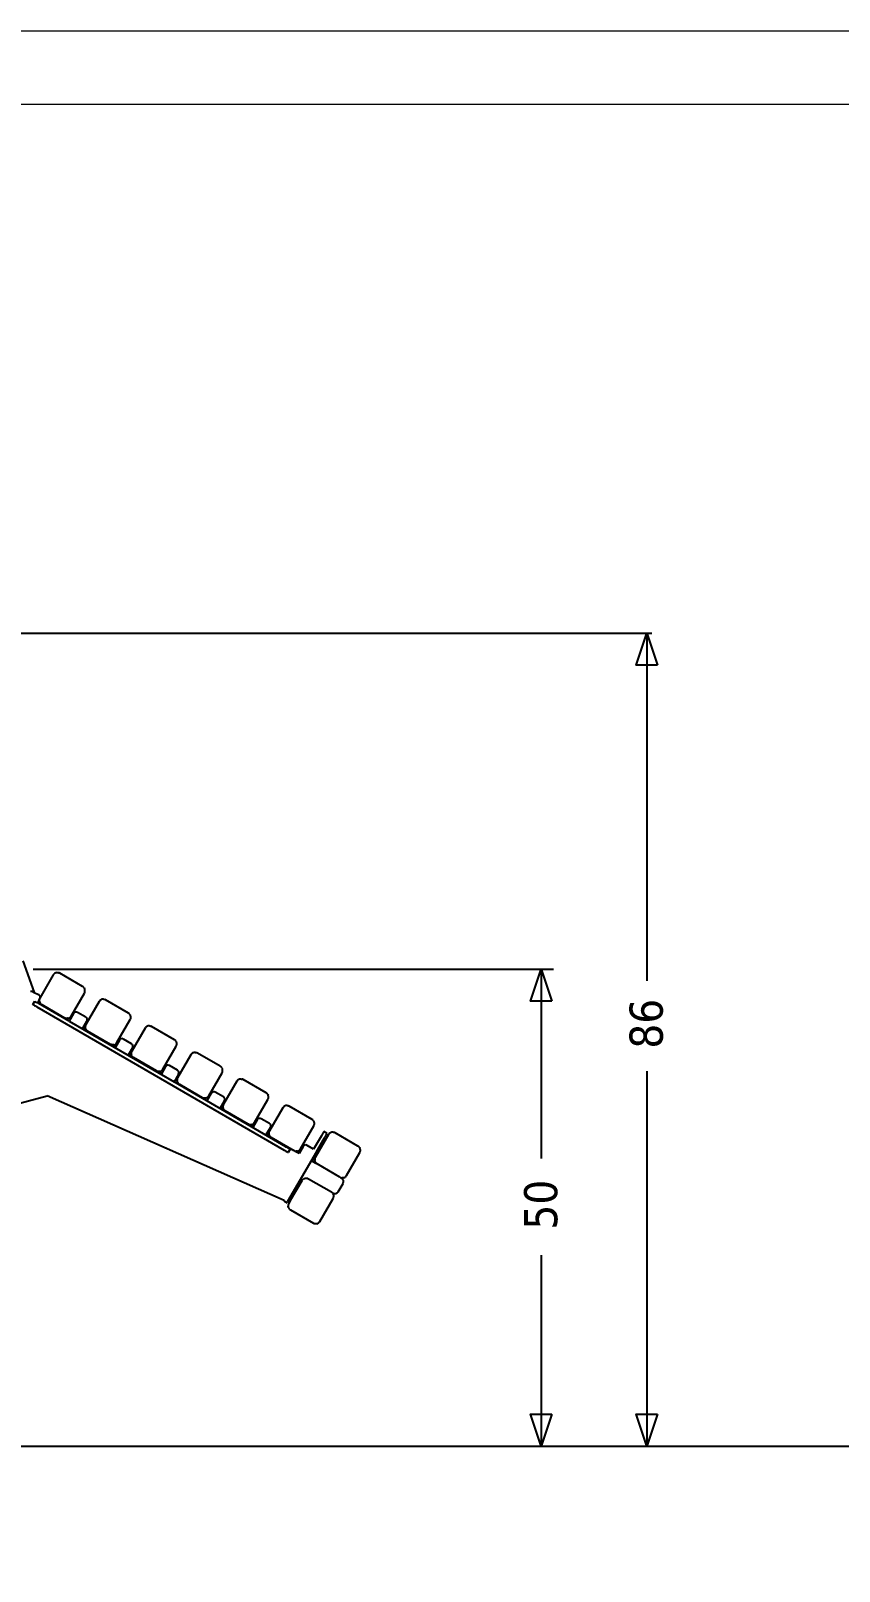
# Model space of a CAD drawing. Header units: inches. Extents: x 15 to 4613, y 7 to 3258.
# Drawn here: x 1477 to 2331, y 1633 to 3258 of the extents above; entities that cross this region are included whole.
import ezdxf

# ---------------------------------------------------------------- set-up
doc = ezdxf.new("R2010")
doc.units = ezdxf.units.IN
doc.header["$MEASUREMENT"] = 0
doc.layers.add('tabelka', color=155, linetype='Continuous')
doc.styles.add('Tahoma', font='tahoma.ttf')

msp = doc.modelspace()

# ---------------------------------------------------------------- linework, layer by layer
for p, q in [((414.4, 2622.6), (2133.1, 2622.6)), ((2127.7, 2622.6), (2127.7, 2255.7)), ((1468.6, 2276.9), (1480.9, 2243.3)), ((1479.6, 2268.1), (2029.3, 2268.1)), ((1500.9, 2261.9), (1486.8, 2237.6)), ((1501.3, 2262.5), (1500.9, 2261.9)), ((1501.8, 2263), (1501.3, 2262.5)), ((1502.3, 2263.4), (1501.8, 2263)), ((1502.9, 2263.8), (1502.3, 2263.4)), ((1503.6, 2264.1), (1502.9, 2263.8)), ((1504.3, 2264.3), (1503.6, 2264.1)), ((1505, 2264.4), (1504.3, 2264.3)), ((1505.7, 2264.3), (1505, 2264.4)), ((1505.7, 2264.3), (1505.9, 2264.3)), ((1505.9, 2264.3), (1506.4, 2264.2)), ((1506.7, 2264.1), (1506.4, 2264.2)), ((1506.8, 2264.1), (1506.7, 2264.1)), ((1506.9, 2264.1), (1506.8, 2264.1)), ((1506.9, 2264.1), (1506.9, 2264)), ((1507, 2264), (1506.9, 2264)), ((1507.1, 2264), (1507, 2264)), ((1507.7, 2263.7), (1507.1, 2264)), ((1531.9, 2249.7), (1507.7, 2263.7)), ((2016.3, 2268.1), (2016.3, 2068.3)), ((1477.5, 2244.6), (1476.7, 2244.6)), ((1478.3, 2244.4), (1477.5, 2244.6)), ((1479.3, 2244), (1478.3, 2244.4)), ((1479.3, 2244), (1480.9, 2243.3)), ((1480.9, 2243.3), (1485.2, 2241.3)), ((1532.5, 2249.3), (1531.9, 2249.7)), ((1532.6, 2249.2), (1532.5, 2249.3)), ((1532.6, 2249.2), (1532.7, 2249.1)), ((1532.6, 2249.2), (1532.6, 2249.2)), ((1532.7, 2249.1), (1532.7, 2249.1)), ((1532.8, 2249), (1532.7, 2249.1)), ((1533.1, 2248.8), (1532.8, 2249)), ((1533.4, 2248.4), (1532.8, 2249)), ((1533.4, 2248.4), (1533.1, 2248.8)), ((1533.5, 2248.3), (1533.4, 2248.4)), ((1533.5, 2248.2), (1533.5, 2248.3)), ((1533.5, 2248.2), (1533.9, 2247.6)), ((1533.8, 2242.8), (1534.1, 2243.5)), ((1534.2, 2247), (1533.9, 2247.6)), ((1534.1, 2243.5), (1534.3, 2244.2)), ((1534.3, 2246.3), (1534.2, 2247)), ((1534.4, 2245.6), (1534.3, 2246.3)), ((1534.3, 2244.2), (1534.4, 2244.9)), ((1534.4, 2244.9), (1534.4, 2245.6)), ((1479.4, 2230.7), (1481.4, 2234.2)), ((1479.5, 2230.6), (1479.4, 2230.7)), ((1479.8, 2230.5), (1479.5, 2230.6)), ((1480.3, 2230.2), (1479.8, 2230.5)), ((1481, 2229.8), (1480.3, 2230.2)), ((1481, 2229.8), (1481.8, 2229.3)), ((1481.4, 2234.2), (1481.5, 2234.1)), ((1481.5, 2234.1), (1481.8, 2233.9)), ((1481.8, 2233.9), (1482.3, 2233.6)), ((1481.8, 2229.3), (1482.7, 2228.8)), ((1482.3, 2233.6), (1483, 2233.2)), ((1483.7, 2228.2), (1482.7, 2228.8)), ((1483, 2233.2), (1483.8, 2232.7)), ((1483.7, 2228.2), (1744.6, 2077.2)), ((1484.4, 2232.4), (1483.8, 2232.7)), ((1484.4, 2232.4), (1484.6, 2232.8)), ((1484.7, 2232.2), (1484.4, 2232.4)), ((1486.5, 2236.9), (1484.6, 2232.9)), ((1484.6, 2232.8), (1484.6, 2232.9)), ((1484.6, 2232.9), (1484.9, 2232.1)), ((1484.9, 2232.1), (1484.7, 2232.2)), ((1485.7, 2231.7), (1484.9, 2232.1)), ((1485.6, 2241.1), (1485.2, 2241.3)), ((1486, 2240.8), (1485.6, 2241.1)), ((1517.7, 2213.1), (1485.7, 2231.7)), ((1486.3, 2240.4), (1486, 2240.8)), ((1486.3, 2236.3), (1486.2, 2235.6)), ((1486.2, 2235.6), (1486.2, 2234.9)), ((1486.3, 2234.2), (1486.2, 2234.9)), ((1486.6, 2240.1), (1486.3, 2240.4)), ((1486.5, 2237), (1486.3, 2236.3)), ((1486.3, 2234.2), (1486.4, 2233.5)), ((1486.6, 2233.1), (1486.4, 2233.5)), ((1486.7, 2237.3), (1486.5, 2237)), ((1486.5, 2236.9), (1486.5, 2237)), ((1486.6, 2240.1), (1486.8, 2239.6)), ((1486.6, 2233.1), (1486.7, 2232.9)), ((1486.8, 2237.8), (1486.7, 2237.3)), ((1486.8, 2237.6), (1486.7, 2237.3)), ((1486.7, 2232.9), (1486.7, 2232.8)), ((1486.7, 2232.8), (1486.9, 2232.5)), ((1486.8, 2239.6), (1486.9, 2239.2)), ((1486.9, 2238.2), (1486.8, 2237.8)), ((1486.9, 2239.2), (1486.9, 2238.7)), ((1486.9, 2238.7), (1486.9, 2238.2)), ((1486.9, 2232.5), (1487.1, 2232.2)), ((1487.1, 2232.2), (1487.2, 2232.1)), ((1487.6, 2231.7), (1487.2, 2232.1)), ((1487.8, 2231.4), (1487.6, 2231.7)), ((1487.8, 2231.4), (1487.9, 2231.4)), ((1487.9, 2231.3), (1487.9, 2231.4)), ((1488, 2231.3), (1487.9, 2231.3)), ((1488.1, 2231.2), (1488, 2231.3)), ((1488.1, 2231.2), (1488.7, 2230.8)), ((1488.7, 2230.8), (1512.9, 2216.8)), ((1519.7, 2218.6), (1533.8, 2242.8)), ((1549.3, 2233.8), (1535.3, 2209.6)), ((1549.7, 2234.4), (1549.3, 2233.8)), ((1550.2, 2234.9), (1549.7, 2234.4)), ((1550.8, 2235.4), (1550.2, 2234.9)), ((1551.4, 2235.8), (1550.8, 2235.4)), ((1552, 2236), (1551.4, 2235.8)), ((1552.7, 2236.2), (1552, 2236)), ((1553.4, 2236.3), (1552.7, 2236.2)), ((1554.1, 2236.3), (1553.4, 2236.3)), ((1554.1, 2236.3), (1554.4, 2236.2)), ((1554.4, 2236.2), (1554.9, 2236.2)), ((1554.9, 2236.2), (1555.2, 2236.1)), ((1555.3, 2236), (1555.2, 2236.1)), ((1555.3, 2236), (1555.3, 2236)), ((1555.4, 2236), (1555.3, 2236)), ((1555.5, 2235.9), (1555.4, 2236)), ((1555.4, 2236), (1555.4, 2236)), ((1556.2, 2235.6), (1555.5, 2235.9)), ((1580.4, 2221.6), (1556.2, 2235.6)), ((1512.9, 2216.8), (1513.5, 2216.5)), ((1513.5, 2216.5), (1513.7, 2216.5)), ((1513.7, 2216.5), (1513.8, 2216.4)), ((1513.8, 2216.4), (1513.9, 2216.4)), ((1513.9, 2216.4), (1514.2, 2216.2)), ((1514.2, 2216.2), (1514.7, 2216.2)), ((1514.9, 2216.1), (1514.7, 2216.2)), ((1515.3, 2216.1), (1514.9, 2216.1)), ((1515.6, 2216.1), (1515.3, 2216.1)), ((1515.6, 2216.1), (1515.7, 2216.1)), ((1515.7, 2216.1), (1515.9, 2216.2)), ((1516.3, 2216.2), (1515.9, 2216.2)), ((1516.3, 2216.2), (1517, 2216.4)), ((1517, 2216.4), (1517.7, 2216.7)), ((1522.4, 2221.3), (1517.7, 2213.1)), ((1517.7, 2216.7), (1518.3, 2217)), ((1517.7, 2213.1), (1628.5, 2149)), ((1518.9, 2217.5), (1518.3, 2217)), ((1518.9, 2217.5), (1519.3, 2218)), ((1519.3, 2218), (1519.7, 2218.6)), ((1523.2, 2222.2), (1522.4, 2221.3)), ((1524.3, 2222.7), (1523.2, 2222.2)), ((1525.4, 2222.8), (1524.3, 2222.7)), ((1526.5, 2222.4), (1525.4, 2222.8)), ((1535.2, 2217.4), (1526.5, 2222.4)), ((1532, 2205.8), (1536.3, 2213.3)), ((1536.1, 2216.6), (1535.2, 2217.4)), ((1536.6, 2215.6), (1536.1, 2216.6)), ((1536.3, 2213.3), (1536.7, 2214.4)), ((1536.7, 2214.4), (1536.6, 2215.6)), ((1568.2, 2190.5), (1582.2, 2214.8)), ((1581, 2221.2), (1580.4, 2221.6)), ((1581.1, 2221.1), (1581, 2221.2)), ((1581.1, 2221.1), (1581.2, 2221.1)), ((1581.1, 2221.1), (1581.1, 2221.1)), ((1581.2, 2221), (1581.2, 2221.1)), ((1581.5, 2220.7), (1581.2, 2221)), ((1581.8, 2220.3), (1581.2, 2221)), ((1581.2, 2221), (1581.2, 2221)), ((1581.8, 2220.3), (1581.5, 2220.7)), ((1581.9, 2220.3), (1581.8, 2220.3)), ((1581.9, 2220.3), (1582, 2220.2)), ((1582.1, 2219.9), (1582, 2220.2)), ((1582.1, 2219.9), (1582.3, 2219.6)), ((1582.2, 2214.8), (1582.5, 2215.4)), ((1582.6, 2218.9), (1582.3, 2219.6)), ((1582.5, 2215.4), (1582.8, 2216.1)), ((1582.8, 2218.2), (1582.6, 2218.9)), ((1582.9, 2217.5), (1582.8, 2218.2)), ((1582.8, 2216.1), (1582.9, 2216.8)), ((1582.9, 2216.8), (1582.9, 2217.5)), ((1535.9, 2203.5), (1532, 2205.8)), ((1534.7, 2207.6), (1534.6, 2206.8)), ((1534.7, 2206.1), (1534.6, 2206.8)), ((1534.8, 2208.3), (1534.7, 2207.6)), ((1534.7, 2206.1), (1534.9, 2205.4)), ((1535, 2208.9), (1534.8, 2208.3)), ((1535.1, 2205), (1534.9, 2205.4)), ((1535.3, 2209.6), (1535, 2208.9)), ((1535.1, 2205), (1535.2, 2204.8)), ((1535.2, 2204.8), (1535.2, 2204.8)), ((1535.2, 2204.8), (1535.4, 2204.5)), ((1535.4, 2204.5), (1535.6, 2204.2)), ((1535.6, 2204.2), (1535.7, 2204)), ((1536, 2203.6), (1535.7, 2204)), ((1536.5, 2203.1), (1535.9, 2203.5)), ((1536.3, 2203.4), (1536, 2203.6)), ((1536.3, 2203.4), (1536.4, 2203.3)), ((1536.4, 2203.3), (1536.5, 2203.2)), ((1536.5, 2203.2), (1536.5, 2203.1)), ((1536.7, 2203), (1536.5, 2203.1)), ((1536.7, 2203), (1536.9, 2202.9)), ((1536.9, 2202.9), (1537.1, 2202.8)), ((1537.1, 2202.7), (1537.1, 2202.8)), ((1537.2, 2202.8), (1537.1, 2202.8)), ((1561.4, 2188.7), (1537.1, 2202.7)), ((1572.7, 2194.6), (1571.7, 2194.1)), ((1573.9, 2194.7), (1572.7, 2194.6)), ((1575, 2194.3), (1573.9, 2194.7)), ((1583.7, 2189.3), (1575, 2194.3)), ((1597.8, 2205.8), (1583.8, 2181.5)), ((1598.2, 2206.4), (1597.8, 2205.8)), ((1598.7, 2206.9), (1598.2, 2206.4)), ((1599.2, 2207.3), (1598.7, 2206.9)), ((1599.8, 2207.7), (1599.2, 2207.3)), ((1600.5, 2208), (1599.8, 2207.7)), ((1601.2, 2208.2), (1600.5, 2208)), ((1601.9, 2208.3), (1601.2, 2208.2)), ((1602.6, 2208.2), (1601.9, 2208.3)), ((1602.6, 2208.2), (1602.8, 2208.2)), ((1602.8, 2208.2), (1603.3, 2208.1)), ((1603.3, 2208.1), (1603.8, 2208)), ((1603.8, 2208), (1603.8, 2208)), ((1603.9, 2207.9), (1603.8, 2208)), ((1604, 2207.9), (1603.9, 2207.9)), ((1604.6, 2207.6), (1604, 2207.9)), ((1628.9, 2193.6), (1604.6, 2207.6)), ((1561.5, 2188.7), (1561.4, 2188.8)), ((1561.5, 2188.7), (1561.4, 2188.7)), ((1561.6, 2188.6), (1561.5, 2188.7)), ((1561.6, 2188.6), (1561.8, 2188.5)), ((1562, 2188.4), (1561.8, 2188.5)), ((1562, 2188.4), (1562.1, 2188.4)), ((1562.6, 2188.1), (1562, 2188.4)), ((1562.1, 2188.4), (1562.2, 2188.3)), ((1562.2, 2188.3), (1562.3, 2188.3)), ((1562.3, 2188.3), (1562.7, 2188.2)), ((1566.6, 2185.8), (1562.6, 2188.1)), ((1562.7, 2188.2), (1563.2, 2188.1)), ((1563.4, 2188.1), (1563.2, 2188.1)), ((1563.7, 2188.1), (1563.4, 2188.1)), ((1564.1, 2188.1), (1563.7, 2188.1)), ((1564.1, 2188.1), (1564.1, 2188.1)), ((1564.1, 2188.1), (1564.3, 2188.1)), ((1564.8, 2188.1), (1564.3, 2188.1)), ((1564.8, 2188.1), (1565.5, 2188.3)), ((1565.5, 2188.3), (1566.2, 2188.6)), ((1566.2, 2188.6), (1566.8, 2189)), ((1570.9, 2193.2), (1566.6, 2185.8)), ((1567.3, 2189.4), (1566.8, 2189)), ((1567.3, 2189.4), (1567.8, 2190)), ((1567.8, 2190), (1568.2, 2190.5)), ((1571.7, 2194.1), (1570.9, 2193.2)), ((1580.4, 2177.7), (1584.8, 2185.2)), ((1583.2, 2180.2), (1583.1, 2179.5)), ((1583.1, 2179.5), (1583.1, 2178.8)), ((1583.2, 2178.1), (1583.1, 2178.8)), ((1583.5, 2180.9), (1583.2, 2180.2)), ((1583.2, 2178.1), (1583.4, 2177.4)), ((1583.8, 2181.5), (1583.5, 2180.9)), ((1584.5, 2188.5), (1583.7, 2189.3)), ((1585.1, 2187.5), (1584.5, 2188.5)), ((1584.8, 2185.2), (1585.1, 2186.3)), ((1585.1, 2186.3), (1585.1, 2187.5)), ((1616.7, 2162.5), (1630.7, 2186.7)), ((1629.5, 2193.2), (1628.9, 2193.6)), ((1629.6, 2193), (1629.5, 2193.2)), ((1629.7, 2193), (1629.6, 2193)), ((1629.7, 2192.9), (1629.7, 2193)), ((1630, 2192.7), (1629.7, 2192.9)), ((1630.3, 2192.3), (1629.7, 2192.9)), ((1630.3, 2192.3), (1630, 2192.7)), ((1630.3, 2192.2), (1630.3, 2192.3)), ((1630.3, 2192.2), (1630.4, 2192.1)), ((1630.6, 2191.8), (1630.4, 2192.1)), ((1630.6, 2191.8), (1630.8, 2191.5)), ((1630.7, 2186.7), (1631, 2187.4)), ((1631.1, 2190.9), (1630.8, 2191.5)), ((1631, 2187.4), (1631.2, 2188)), ((1631.3, 2190.2), (1631.1, 2190.9)), ((1631.2, 2188), (1631.3, 2188.7)), ((1631.4, 2189.5), (1631.3, 2190.2)), ((1631.3, 2188.7), (1631.4, 2189.5)), ((1646.7, 2178.3), (1646.3, 2177.7)), ((1647.2, 2178.8), (1646.7, 2178.3)), ((1647.7, 2179.3), (1647.2, 2178.8)), ((1648.3, 2179.7), (1647.7, 2179.3)), ((1649, 2179.9), (1648.3, 2179.7)), ((1649.7, 2180.1), (1649, 2179.9)), ((1650.4, 2180.2), (1649.7, 2180.1)), ((1650.4, 2180.2), (1650.8, 2180.2)), ((1651.1, 2180.2), (1650.8, 2180.2)), ((1651.1, 2180.2), (1651.3, 2180.1)), ((1651.3, 2180.1), (1651.8, 2180.1)), ((1651.8, 2180.1), (1652.1, 2179.9)), ((1652.2, 2179.9), (1652.1, 2179.9)), ((1652.3, 2179.9), (1652.2, 2179.9)), ((1652.3, 2179.9), (1652.3, 2179.9)), ((1652.4, 2179.9), (1652.3, 2179.9)), ((1652.5, 2179.8), (1652.4, 2179.9)), ((1653.1, 2179.5), (1652.5, 2179.8)), ((1677.3, 2165.5), (1653.1, 2179.5)), ((1584.4, 2175.4), (1580.4, 2177.7)), ((1583.6, 2177), (1583.4, 2177.4)), ((1583.6, 2177), (1583.7, 2176.8)), ((1583.7, 2176.8), (1583.7, 2176.7)), ((1583.7, 2176.7), (1583.9, 2176.4)), ((1583.9, 2176.4), (1584, 2176.1)), ((1584, 2176.1), (1584.2, 2176)), ((1584.5, 2175.6), (1584.2, 2176)), ((1585, 2175.1), (1584.4, 2175.4)), ((1584.8, 2175.3), (1584.5, 2175.6)), ((1584.8, 2175.3), (1584.8, 2175.3)), ((1584.8, 2175.3), (1584.9, 2175.2)), ((1584.9, 2175.2), (1585, 2175.1)), ((1585.2, 2175), (1585, 2175.1)), ((1585.4, 2174.9), (1585.2, 2175)), ((1585.4, 2174.9), (1585.5, 2174.8)), ((1585.6, 2174.7), (1585.5, 2174.8)), ((1585.6, 2174.7), (1585.5, 2174.8)), ((1609.8, 2160.7), (1585.6, 2174.7)), ((1619.4, 2165.2), (1615.1, 2157.7)), ((1615.8, 2161.4), (1616.3, 2161.9)), ((1616.3, 2161.9), (1616.7, 2162.5)), ((1620.2, 2166.1), (1619.4, 2165.2)), ((1621.2, 2166.6), (1620.2, 2166.1)), ((1622.4, 2166.7), (1621.2, 2166.6)), ((1623.5, 2166.3), (1622.4, 2166.7)), ((1632.1, 2161.3), (1623.5, 2166.3)), ((1646.3, 2177.7), (1632.2, 2153.5)), ((1677.9, 2165.1), (1677.3, 2165.5)), ((1678.1, 2165), (1677.9, 2165.1)), ((1678.1, 2164.9), (1678.1, 2165)), ((1678.8, 2164.2), (1678.1, 2164.9)), ((1678.5, 2164.6), (1678.1, 2164.9)), ((1678.8, 2164.2), (1678.5, 2164.6)), ((1678.8, 2164.2), (1678.8, 2164.2)), ((1678.8, 2164.2), (1678.9, 2164.1)), ((1679.1, 2163.8), (1678.9, 2164.1)), ((1679.1, 2163.8), (1679.3, 2163.5)), ((1679.6, 2162.8), (1679.3, 2163.5)), ((1679.7, 2162.1), (1679.6, 2162.8)), ((1679.8, 2161.4), (1679.7, 2162.1)), ((1609.9, 2160.7), (1609.8, 2160.7)), ((1609.9, 2160.7), (1609.9, 2160.7)), ((1610.1, 2160.6), (1609.9, 2160.7)), ((1610.1, 2160.6), (1610.3, 2160.5)), ((1610.5, 2160.4), (1610.3, 2160.5)), ((1610.5, 2160.4), (1610.6, 2160.3)), ((1611.1, 2160), (1610.5, 2160.4)), ((1610.7, 2160.3), (1610.6, 2160.3)), ((1610.6, 2160.3), (1610.6, 2160.3)), ((1610.7, 2160.3), (1610.7, 2160.3)), ((1610.7, 2160.3), (1610.8, 2160.3)), ((1610.8, 2160.3), (1611.2, 2160.1)), ((1615.1, 2157.7), (1611.1, 2160)), ((1611.2, 2160.1), (1611.7, 2160.1)), ((1611.9, 2160), (1611.7, 2160.1)), ((1612.2, 2160), (1611.9, 2160)), ((1612.6, 2160), (1612.2, 2160)), ((1612.6, 2160), (1612.6, 2160)), ((1612.6, 2160), (1612.8, 2160)), ((1613.3, 2160.1), (1612.8, 2160)), ((1613.3, 2160.1), (1614, 2160.3)), ((1614, 2160.3), (1614.6, 2160.5)), ((1614.6, 2160.5), (1615.2, 2160.9)), ((1615.8, 2161.4), (1615.2, 2160.9)), ((1628.1, 2150.1), (1627.7, 2149.4)), ((1633.2, 2157.2), (1628.5, 2149)), ((1663.1, 2129), (1628.5, 2149)), ((1631.7, 2152.2), (1631.6, 2151.5)), ((1631.6, 2151.5), (1631.6, 2150.7)), ((1631.7, 2150), (1631.6, 2150.7)), ((1631.9, 2152.8), (1631.7, 2152.2)), ((1631.7, 2150), (1631.8, 2149.3)), ((1632.1, 2148.9), (1631.8, 2149.3)), ((1632.2, 2153.5), (1631.9, 2152.8)), ((1633, 2160.5), (1632.1, 2161.3)), ((1632.1, 2148.9), (1632.1, 2148.7)), ((1632.1, 2148.7), (1632.1, 2148.7)), ((1632.1, 2148.7), (1632.3, 2148.4)), ((1632.3, 2148.4), (1632.5, 2148.1)), ((1632.5, 2148.1), (1632.6, 2147.9)), ((1633, 2147.5), (1632.6, 2147.9)), ((1633.5, 2159.4), (1633, 2160.5)), ((1633.2, 2147.3), (1633, 2147.5)), ((1633.2, 2157.2), (1633.6, 2158.3)), ((1633.2, 2147.3), (1633.3, 2147.2)), ((1633.3, 2147.2), (1633.4, 2147.1)), ((1633.4, 2147.1), (1633.5, 2147)), ((1633.6, 2158.3), (1633.5, 2159.4)), ((1633.5, 2147), (1634.1, 2146.6)), ((1634.1, 2146.6), (1658.3, 2132.6)), ((1665.1, 2134.4), (1679.2, 2158.7)), ((1679.2, 2158.7), (1679.5, 2159.3)), ((1679.5, 2159.3), (1679.7, 2160)), ((1679.7, 2160), (1679.8, 2160.7)), ((1679.8, 2160.7), (1679.8, 2161.4)), ((1694.7, 2149.7), (1680.7, 2125.4)), ((1695.1, 2150.2), (1694.7, 2149.7)), ((1695.6, 2150.8), (1695.1, 2150.2)), ((1696.2, 2151.2), (1695.6, 2150.8)), ((1696.8, 2151.6), (1696.2, 2151.2)), ((1697.4, 2151.9), (1696.8, 2151.6)), ((1698.1, 2152.1), (1697.4, 2151.9)), ((1698.8, 2152.1), (1698.1, 2152.1)), ((1699.5, 2152.1), (1698.8, 2152.1)), ((1699.5, 2152.1), (1699.8, 2152.1)), ((1699.8, 2152.1), (1700.3, 2152)), ((1700.6, 2151.9), (1700.3, 2152)), ((1700.7, 2151.9), (1700.6, 2151.9)), ((1700.7, 2151.9), (1700.7, 2151.9)), ((1700.7, 2151.9), (1700.8, 2151.8)), ((1700.8, 2151.8), (1700.8, 2151.8)), ((1700.9, 2151.8), (1700.8, 2151.8)), ((1701.6, 2151.5), (1700.9, 2151.8)), ((1725.8, 2137.5), (1701.6, 2151.5)), ((2127.7, 2160.5), (2127.7, 1764.7)), ((1101.4, 2029.1), (1494.5, 2134.5)), ((1744.7, 2024.1), (1494.5, 2134.5)), ((1658.3, 2132.6), (1658.9, 2132.3)), ((1658.9, 2132.3), (1659.1, 2132.3)), ((1659.1, 2132.3), (1659.2, 2132.2)), ((1659.2, 2132.2), (1659.3, 2132.2)), ((1659.3, 2132.2), (1659.6, 2132.1)), ((1659.6, 2132.1), (1660.1, 2132)), ((1660.3, 2132), (1660.1, 2132)), ((1660.7, 2132), (1660.3, 2132)), ((1661, 2131.9), (1660.7, 2132)), ((1661, 2131.9), (1661.1, 2132)), ((1661.1, 2132), (1661.3, 2132)), ((1661.7, 2132), (1661.3, 2132)), ((1661.7, 2132), (1662.4, 2132.2)), ((1662.4, 2132.2), (1663.1, 2132.5)), ((1667.8, 2137.1), (1663.1, 2129)), ((1663.1, 2132.5), (1663.7, 2132.9)), ((1664.3, 2133.3), (1663.7, 2132.9)), ((1664.3, 2133.3), (1664.7, 2133.8)), ((1664.7, 2133.8), (1665.1, 2134.4)), ((1668.6, 2138), (1667.8, 2137.1)), ((1669.7, 2138.5), (1668.6, 2138)), ((1670.8, 2138.6), (1669.7, 2138.5)), ((1671.9, 2138.2), (1670.8, 2138.6)), ((1680.6, 2133.2), (1671.9, 2138.2)), ((1681.5, 2132.4), (1680.6, 2133.2)), ((1682, 2131.4), (1681.5, 2132.4)), ((1681.7, 2129.1), (1682.1, 2130.2)), ((1682.1, 2130.2), (1682, 2131.4)), ((1713.6, 2106.4), (1727.6, 2130.6)), ((1726.4, 2137.1), (1725.8, 2137.5)), ((1726.5, 2137), (1726.4, 2137.1)), ((1726.5, 2137), (1726.5, 2136.9)), ((1726.5, 2137), (1726.5, 2137)), ((1726.6, 2136.9), (1726.5, 2136.9)), ((1726.6, 2136.8), (1726.6, 2136.9)), ((1726.9, 2136.6), (1726.6, 2136.8)), ((1727.2, 2136.2), (1726.6, 2136.8)), ((1727.2, 2136.2), (1726.9, 2136.6)), ((1727.3, 2136.1), (1727.2, 2136.2)), ((1727.4, 2136), (1727.3, 2136.1)), ((1727.4, 2136), (1727.7, 2135.4)), ((1727.6, 2130.6), (1727.9, 2131.3)), ((1727.7, 2135.4), (1727.7, 2135.4)), ((1727.8, 2135.2), (1727.7, 2135.4)), ((1728, 2134.8), (1727.8, 2135.2)), ((1727.9, 2131.3), (1728.2, 2131.9)), ((1728.2, 2134.1), (1728, 2134.8)), ((1728.3, 2133.4), (1728.2, 2134.1)), ((1728.2, 2131.9), (1728.3, 2132.6)), ((1728.3, 2132.6), (1728.3, 2133.4)), ((1746.6, 2080.6), (1663.1, 2129)), ((1677.4, 2121.6), (1681.7, 2129.1)), ((1681.3, 2119.3), (1677.4, 2121.6)), ((1680.1, 2123.4), (1680, 2122.7)), ((1680.1, 2122), (1680, 2122.7)), ((1680.2, 2124.1), (1680.1, 2123.4)), ((1680.1, 2122), (1680.3, 2121.3)), ((1680.4, 2124.8), (1680.2, 2124.1)), ((1680.5, 2120.9), (1680.3, 2121.3)), ((1680.7, 2125.4), (1680.4, 2124.8)), ((1680.5, 2120.9), (1680.6, 2120.7)), ((1680.6, 2120.7), (1680.6, 2120.6)), ((1680.6, 2120.6), (1680.8, 2120.3)), ((1681, 2120), (1680.8, 2120.3)), ((1681, 2120), (1681.1, 2119.9)), ((1681.4, 2119.5), (1681.1, 2119.9)), ((1681.9, 2119), (1681.3, 2119.3)), ((1681.7, 2119.2), (1681.4, 2119.5)), ((1681.7, 2119.2), (1681.8, 2119.2)), ((1681.8, 2119.2), (1681.9, 2119.1)), ((1681.9, 2119.1), (1681.9, 2119)), ((1682.1, 2118.9), (1681.9, 2119)), ((1682.1, 2118.9), (1682.3, 2118.8)), ((1682.3, 2118.8), (1682.5, 2118.7)), ((1682.5, 2118.6), (1682.5, 2118.7)), ((1682.6, 2118.6), (1682.5, 2118.7)), ((1706.8, 2104.6), (1682.5, 2118.6)), ((1743.2, 2121.6), (1729.2, 2097.4)), ((1743.6, 2122.2), (1743.2, 2121.6)), ((1744.1, 2122.7), (1743.6, 2122.2)), ((1744.6, 2123.2), (1744.1, 2122.7)), ((1745.2, 2123.5), (1744.6, 2123.2)), ((1745.9, 2123.8), (1745.2, 2123.5)), ((1746.6, 2124), (1745.9, 2123.8)), ((1747.3, 2124.1), (1746.6, 2124)), ((1748, 2124.1), (1747.3, 2124.1)), ((1748, 2124.1), (1748.2, 2124)), ((1748.2, 2124), (1748.7, 2124)), ((1748.7, 2124), (1749.2, 2123.8)), ((1749.2, 2123.8), (1749.2, 2123.8)), ((1749.3, 2123.7), (1749.2, 2123.8)), ((1749.4, 2123.7), (1749.3, 2123.7)), ((1750, 2123.4), (1749.4, 2123.7)), ((1774.3, 2109.4), (1750, 2123.4)), ((1706.9, 2104.6), (1706.8, 2104.6)), ((1706.9, 2104.6), (1706.8, 2104.6)), ((1707, 2104.5), (1706.9, 2104.6)), ((1707, 2104.5), (1707.2, 2104.4)), ((1707.4, 2104.3), (1707.2, 2104.4)), ((1707.4, 2104.3), (1707.5, 2104.2)), ((1708, 2103.9), (1707.4, 2104.3)), ((1707.5, 2104.2), (1707.6, 2104.2)), ((1707.6, 2104.2), (1707.7, 2104.1)), ((1707.7, 2104.1), (1708.1, 2104)), ((1712, 2101.6), (1708, 2103.9)), ((1708.1, 2104), (1708.6, 2104)), ((1708.8, 2103.9), (1708.6, 2104)), ((1709.1, 2103.9), (1708.8, 2103.9)), ((1709.5, 2103.9), (1709.1, 2103.9)), ((1709.5, 2103.9), (1709.6, 2103.9)), ((1709.6, 2103.9), (1709.7, 2103.9)), ((1710.2, 2104), (1709.7, 2103.9)), ((1710.2, 2104), (1710.9, 2104.2)), ((1710.9, 2104.2), (1711.6, 2104.4)), ((1711.6, 2104.4), (1712.2, 2104.8)), ((1716.3, 2109.1), (1712, 2101.6)), ((1712.7, 2105.3), (1712.2, 2104.8)), ((1712.7, 2105.3), (1713.2, 2105.8)), ((1713.2, 2105.8), (1713.6, 2106.4)), ((1717.1, 2110), (1716.3, 2109.1)), ((1718.1, 2110.5), (1717.1, 2110)), ((1719.3, 2110.5), (1718.1, 2110.5)), ((1720.4, 2110.2), (1719.3, 2110.5)), ((1729.1, 2105.2), (1720.4, 2110.2)), ((1725.8, 2093.6), (1730.2, 2101.1)), ((1729.2, 2097.4), (1728.9, 2096.7)), ((1729.9, 2104.4), (1729.1, 2105.2)), ((1730.5, 2103.3), (1729.9, 2104.4)), ((1730.2, 2101.1), (1730.5, 2102.2)), ((1730.5, 2102.2), (1730.5, 2103.3)), ((1762.1, 2078.3), (1776.1, 2102.6)), ((1774.9, 2109), (1774.3, 2109.4)), ((1774.9, 2108.9), (1774.9, 2109)), ((1775, 2108.9), (1774.9, 2108.9)), ((1775.1, 2108.8), (1775, 2108.9)), ((1775, 2108.9), (1775, 2108.9)), ((1775.4, 2108.5), (1775.1, 2108.8)), ((1775.7, 2108.1), (1775.1, 2108.8)), ((1775.1, 2108.8), (1775.1, 2108.8)), ((1775.7, 2108.1), (1775.4, 2108.5)), ((1775.8, 2108), (1775.7, 2108.1)), ((1775.8, 2108), (1776.2, 2107.4)), ((1775.8, 2108), (1775.8, 2108)), ((1776.1, 2102.6), (1776.4, 2103.2)), ((1776.5, 2106.7), (1776.2, 2107.4)), ((1776.4, 2103.2), (1776.6, 2103.9)), ((1776.7, 2106), (1776.5, 2106.7)), ((1776.6, 2103.9), (1776.7, 2104.6)), ((1776.8, 2105.3), (1776.7, 2106)), ((1776.7, 2104.6), (1776.8, 2105.3)), ((1729.8, 2091.3), (1725.8, 2093.6)), ((1728.7, 2096), (1728.5, 2095.3)), ((1728.5, 2095.3), (1728.5, 2094.6)), ((1728.6, 2093.9), (1728.5, 2094.6)), ((1728.6, 2093.9), (1728.8, 2093.2)), ((1728.9, 2096.7), (1728.7, 2096)), ((1729, 2092.8), (1728.8, 2093.2)), ((1729, 2092.8), (1729.1, 2092.6)), ((1729.1, 2092.6), (1729.1, 2092.6)), ((1729.1, 2092.6), (1729.3, 2092.3)), ((1729.3, 2092.3), (1729.4, 2092)), ((1729.4, 2092), (1729.6, 2091.8)), ((1729.9, 2091.4), (1729.6, 2091.8)), ((1730.4, 2090.9), (1729.8, 2091.3)), ((1730.2, 2091.2), (1729.9, 2091.4)), ((1730.2, 2091.2), (1730.2, 2091.1)), ((1730.2, 2091.1), (1730.3, 2091)), ((1730.3, 2091), (1730.4, 2090.9)), ((1730.6, 2090.8), (1730.4, 2090.9)), ((1730.6, 2090.8), (1730.8, 2090.7)), ((1730.8, 2090.7), (1730.9, 2090.6)), ((1731, 2090.5), (1730.9, 2090.6)), ((1731, 2090.6), (1730.9, 2090.6)), ((1755.2, 2076.5), (1731, 2090.5)), ((1746.6, 2080.6), (1747.6, 2080.1)), ((1764.8, 2081), (1760.5, 2073.5)), ((1765.6, 2081.9), (1764.8, 2081)), ((1766.6, 2082.4), (1765.6, 2081.9)), ((1767.8, 2082.5), (1766.6, 2082.4)), ((1768.9, 2082.1), (1767.8, 2082.5)), ((1775.9, 2078.1), (1768.9, 2082.1)), ((1784.1, 2092.2), (1775.9, 2078.1)), ((1791.7, 2093.6), (1777.6, 2069.3)), ((1778.9, 2075.3), (1787.5, 2090.2)), ((1784.5, 2092.9), (1784.1, 2092.2)), ((1784.9, 2093.6), (1784.5, 2092.9)), ((1785.2, 2094.2), (1784.9, 2093.6)), ((1785.6, 2094.8), (1785.2, 2094.2)), ((1785.9, 2095.3), (1785.6, 2094.8)), ((1786.1, 2095.7), (1785.9, 2095.3)), ((1786.3, 2096.1), (1786.1, 2095.7)), ((1786.5, 2096.3), (1786.3, 2096.1)), ((1786.6, 2096.5), (1786.5, 2096.3)), ((1786.6, 2096.6), (1786.6, 2096.5)), ((1790.1, 2094.6), (1786.6, 2096.6)), ((1787.5, 2090.2), (1787.9, 2090.9)), ((1787.9, 2090.9), (1788.3, 2091.6)), ((1788.3, 2091.6), (1788.7, 2092.2)), ((1788.7, 2092.2), (1789, 2092.8)), ((1789, 2092.8), (1789.3, 2093.3)), ((1789.3, 2093.3), (1789.6, 2093.7)), ((1789.6, 2093.7), (1789.8, 2094.1)), ((1789.8, 2094.1), (1789.9, 2094.4)), ((1789.9, 2094.4), (1790, 2094.5)), ((1790, 2094.5), (1790.1, 2094.6)), ((1792.1, 2094.1), (1791.7, 2093.6)), ((1792.6, 2094.7), (1792.1, 2094.1)), ((1793.1, 2095.1), (1792.6, 2094.7)), ((1793.7, 2095.5), (1793.1, 2095.1)), ((1794.4, 2095.8), (1793.7, 2095.5)), ((1795.1, 2096), (1794.4, 2095.8)), ((1795.8, 2096), (1795.1, 2096)), ((1796.5, 2096), (1795.8, 2096)), ((1796.5, 2096), (1796.7, 2096)), ((1796.7, 2096), (1797.2, 2095.9)), ((1797.5, 2095.8), (1797.2, 2095.9)), ((1797.6, 2095.8), (1797.5, 2095.8)), ((1797.7, 2095.7), (1797.6, 2095.8)), ((1797.7, 2095.7), (1797.7, 2095.7)), ((1797.8, 2095.7), (1797.7, 2095.7)), ((1797.9, 2095.7), (1797.8, 2095.7)), ((1798.5, 2095.4), (1797.9, 2095.7)), ((1822.7, 2081.3), (1798.5, 2095.4)), ((1823.3, 2080.9), (1822.7, 2081.3)), ((1823.4, 2080.9), (1823.3, 2080.9)), ((1823.5, 2080.8), (1823.4, 2080.9)), ((1823.5, 2080.8), (1823.5, 2080.8)), ((1824.2, 2080.1), (1823.5, 2080.8)), ((1823.9, 2080.5), (1823.5, 2080.8)), ((1744.6, 2077.2), (1745.6, 2076.6)), ((1745.6, 2076.6), (1746.5, 2076.1)), ((1746.5, 2076.1), (1747.3, 2075.6)), ((1747.3, 2075.6), (1748, 2075.2)), ((1747.6, 2080.1), (1748.5, 2079.5)), ((1748.5, 2074.9), (1748, 2075.2)), ((1778.9, 2075.3), (1748.4, 2022.7)), ((1748.5, 2079.5), (1749.3, 2079.1)), ((1748.8, 2074.7), (1748.5, 2074.9)), ((1748.8, 2074.7), (1749, 2074.7)), ((1751, 2078.1), (1749, 2074.7)), ((1749.3, 2079.1), (1750, 2078.7)), ((1750, 2078.7), (1750.5, 2078.4)), ((1750.5, 2078.4), (1750.9, 2078.2)), ((1750.9, 2078.2), (1751, 2078.1)), ((1755.3, 2076.5), (1755.2, 2076.5)), ((1755.3, 2076.5), (1755.3, 2076.6)), ((1755.5, 2076.4), (1755.3, 2076.5)), ((1755.5, 2076.4), (1755.7, 2076.3)), ((1755.9, 2076.2), (1755.7, 2076.3)), ((1755.9, 2076.2), (1756, 2076.2)), ((1756.5, 2075.8), (1755.9, 2076.2)), ((1756, 2076.2), (1756.1, 2076.1)), ((1756.1, 2076.1), (1756.2, 2076.1)), ((1756.2, 2076.1), (1756.6, 2076)), ((1760.5, 2073.5), (1756.5, 2075.8)), ((1756.6, 2076), (1757.1, 2075.9)), ((1757.3, 2075.9), (1757.1, 2075.9)), ((1757.6, 2075.9), (1757.3, 2075.9)), ((1758, 2075.8), (1757.6, 2075.9)), ((1758, 2075.8), (1758, 2075.9)), ((1758, 2075.9), (1758.2, 2075.9)), ((1758.7, 2075.9), (1758.2, 2075.9)), ((1758.7, 2075.9), (1759.4, 2076.1)), ((1759.4, 2076.1), (1760, 2076.4)), ((1760, 2076.4), (1760.6, 2076.8)), ((1761.2, 2077.2), (1760.6, 2076.8)), ((1761.2, 2077.2), (1761.7, 2077.7)), ((1761.7, 2077.7), (1762.1, 2078.3)), ((1774.3, 2065.5), (1778.6, 2073)), ((1774.3, 2065.5), (1778.9, 2062.9)), ((1777.1, 2068), (1777, 2067.3)), ((1777, 2067.3), (1777, 2066.6)), ((1777.1, 2065.9), (1777, 2066.6)), ((1777.3, 2068.7), (1777.1, 2068)), ((1777.1, 2065.9), (1777.2, 2065.2)), ((1777.5, 2064.8), (1777.2, 2065.2)), ((1777.6, 2069.3), (1777.3, 2068.7)), ((1777.5, 2064.8), (1777.5, 2064.6)), ((1777.5, 2064.6), (1777.5, 2064.5)), ((1777.5, 2064.5), (1777.7, 2064.2)), ((1778.6, 2073), (1779, 2074.1)), ((1778.9, 2075.3), (1778.9, 2075.3)), ((1779, 2074.1), (1778.9, 2075.3)), ((1810.5, 2050.3), (1824.6, 2074.5)), ((1824.2, 2080.1), (1823.9, 2080.5)), ((1824.3, 2080), (1824.2, 2080.1)), ((1824.3, 2079.9), (1824.3, 2080)), ((1824.3, 2079.9), (1824.7, 2079.3)), ((1824.6, 2074.5), (1824.9, 2075.2)), ((1825, 2078.6), (1824.7, 2079.3)), ((1824.9, 2075.2), (1825.1, 2075.8)), ((1825.1, 2078), (1825, 2078.6)), ((1825.2, 2077.3), (1825.1, 2078)), ((1825.1, 2075.8), (1825.2, 2076.5)), ((1825.2, 2076.5), (1825.2, 2077.3)), ((1777.7, 2064.2), (1777.9, 2063.9)), ((1777.9, 2063.9), (1778, 2063.8)), ((1778.4, 2063.4), (1778, 2063.8)), ((1778.6, 2063.1), (1778.4, 2063.4)), ((1778.6, 2063.1), (1778.7, 2063)), ((1778.7, 2063), (1778.8, 2063)), ((1778.8, 2063), (1778.9, 2062.9)), ((1779.1, 2062.8), (1778.9, 2062.9)), ((1779.1, 2062.8), (1779.2, 2062.7)), ((1779.2, 2062.7), (1779.4, 2062.6)), ((1779.5, 2062.5), (1779.4, 2062.6)), ((1779.5, 2062.5), (1779.4, 2062.6)), ((1803.7, 2048.5), (1779.5, 2062.5)), ((1803.8, 2048.5), (1803.7, 2048.5)), ((1803.8, 2048.5), (1803.7, 2048.5)), ((1803.8, 2048.5), (1804, 2048.4)), ((1804, 2048.4), (1804.2, 2048.2)), ((1804.3, 2048.1), (1804.2, 2048.2)), ((1804.3, 2048.1), (1804.5, 2048.1)), ((1804.3, 2048.1), (1805.5, 2047.5)), ((1804.5, 2048.1), (1804.6, 2048.1)), ((1804.6, 2048.1), (1804.7, 2048)), ((1804.7, 2048), (1805, 2047.9)), ((1807.1, 2047.9), (1807.8, 2048.1)), ((1807.8, 2048.1), (1808.5, 2048.3)), ((1808.5, 2048.3), (1809.1, 2048.7)), ((1809.7, 2049.2), (1809.1, 2048.7)), ((1809.7, 2049.2), (1810.1, 2049.7)), ((1810.1, 2049.7), (1810.5, 2050.3)), ((1751.6, 2024.3), (1763.6, 2045.1)), ((1763.6, 2045.1), (1763.9, 2045.5)), ((1763.9, 2045.5), (1764.1, 2045.7)), ((1763.9, 2045.5), (1764, 2045.7)), ((1764, 2045.7), (1764.5, 2046.2)), ((1764.5, 2046.2), (1765.1, 2046.7)), ((1765.1, 2046.7), (1765.7, 2047)), ((1765.7, 2047), (1766.3, 2047.3)), ((1766.3, 2047.3), (1767, 2047.5)), ((1767, 2047.5), (1767.7, 2047.6)), ((1767.7, 2047.6), (1768.4, 2047.6)), ((1768.4, 2047.6), (1768.6, 2047.5)), ((1768.6, 2047.5), (1769.1, 2047.4)), ((1769.1, 2047.4), (1769.5, 2047.3)), ((1769.6, 2047.3), (1769.5, 2047.3)), ((1769.6, 2047.3), (1769.6, 2047.3)), ((1769.7, 2047.2), (1769.6, 2047.3)), ((1769.7, 2047.2), (1769.8, 2047.2)), ((1769.8, 2047.2), (1770.5, 2046.9)), ((1770.3, 2046.8), (1770.4, 2046.8)), ((1770.5, 2046.9), (1794.7, 2032.9)), ((1794.6, 2032.7), (1794.7, 2032.7)), ((1794.7, 2032.9), (1795.3, 2032.5)), ((1795.3, 2032.5), (1795.3, 2032.4)), ((1795.4, 2032.4), (1795.3, 2032.4)), ((1795.5, 2032.3), (1795.4, 2032.4)), ((1795.6, 2032.2), (1795.5, 2032.3)), ((1795.8, 2032), (1795.6, 2032.2)), ((1795.6, 2032.2), (1796.3, 2031.7)), ((1796.1, 2031.6), (1795.8, 2032)), ((1800, 2031.6), (1800.5, 2031.9)), ((1800.5, 2031.9), (1801, 2032.2)), ((1801, 2032.2), (1801.5, 2032.7)), ((1801.5, 2032.7), (1801.8, 2033.2)), ((1801.8, 2033.2), (1806.9, 2042)), ((1805, 2047.9), (1805.5, 2047.8)), ((1805.7, 2047.8), (1805.5, 2047.8)), ((1806, 2047.1), (1805.5, 2047.5)), ((1806.1, 2047.8), (1805.7, 2047.8)), ((1806.4, 2046.7), (1806, 2047.1)), ((1806.4, 2047.8), (1806.1, 2047.8)), ((1807.1, 2047.9), (1806.4, 2047.8)), ((1806.8, 2046.2), (1806.4, 2046.7)), ((1807.1, 2045.7), (1806.8, 2046.2)), ((1806.9, 2042), (1807.2, 2042.6)), ((1807.3, 2045.1), (1807.1, 2045.7)), ((1807.2, 2042.6), (1807.4, 2043.2)), ((1807.4, 2044.5), (1807.3, 2045.1)), ((1807.5, 2043.8), (1807.4, 2044.5)), ((1807.4, 2043.2), (1807.5, 2043.8)), ((1744.7, 2024.1), (1744.3, 2023.5)), ((1744.3, 2023.5), (1747.8, 2021.5)), ((1748.4, 2022.7), (1747.8, 2021.5)), ((1748.4, 2022.7), (1748.7, 2022.6)), ((1748.7, 2022.6), (1749.2, 2022.7)), ((1749.1, 2019.5), (1748.9, 2018.8)), ((1748.9, 2018.8), (1748.9, 2018.1)), ((1749, 2017.4), (1748.9, 2018.1)), ((1749, 2017.4), (1749.2, 2016.7)), ((1749.3, 2020.2), (1749.1, 2019.5)), ((1749.2, 2022.7), (1749.7, 2022.8)), ((1749.4, 2016.3), (1749.2, 2016.7)), ((1749.6, 2020.9), (1749.3, 2020.2)), ((1749.4, 2016.3), (1749.5, 2016.1)), ((1749.5, 2016.1), (1749.5, 2016.1)), ((1749.5, 2016.1), (1749.7, 2015.7)), ((1751.6, 2024.3), (1749.6, 2020.9)), ((1749.7, 2022.8), (1750.2, 2023)), ((1749.7, 2015.7), (1749.8, 2015.4)), ((1750.2, 2023), (1750.6, 2023.2)), ((1750.6, 2023.2), (1751, 2023.5)), ((1751, 2023.5), (1751.3, 2023.9)), ((1751.3, 2023.9), (1751.6, 2024.3)), ((1782.5, 2001.8), (1796.5, 2026)), ((1796.2, 2031.5), (1796.1, 2031.6)), ((1796.3, 2031.4), (1796.2, 2031.5)), ((1796.3, 2031.7), (1796.9, 2031.5)), ((1796.3, 2031.4), (1796.6, 2030.8)), ((1796.5, 2026), (1796.8, 2026.7)), ((1796.9, 2030.2), (1796.6, 2030.8)), ((1796.8, 2026.7), (1797, 2027.4)), ((1796.9, 2031.5), (1797.5, 2031.3)), ((1797.1, 2029.5), (1796.9, 2030.2)), ((1797, 2027.4), (1797.2, 2028.1)), ((1797.2, 2028.8), (1797.1, 2029.5)), ((1797.2, 2028.1), (1797.2, 2028.8)), ((1797.5, 2031.3), (1798.1, 2031.2)), ((1798.1, 2031.2), (1798.8, 2031.2)), ((1798.8, 2031.2), (1799.4, 2031.3)), ((1799.4, 2031.3), (1800, 2031.6)), ((1749.8, 2015.4), (1750, 2015.3)), ((1750.3, 2014.9), (1750, 2015.3)), ((1750.6, 2014.6), (1750.3, 2014.9)), ((1750.6, 2014.6), (1750.6, 2014.6)), ((1750.6, 2014.6), (1750.8, 2014.5)), ((1750.8, 2014.5), (1750.8, 2014.4)), ((1750.8, 2014.4), (1751.4, 2014)), ((1751.4, 2014), (1775.7, 2000)), ((1775.7, 2000), (1776.3, 1999.7)), ((1776.3, 1999.7), (1776.4, 1999.7)), ((1776.4, 1999.7), (1776.5, 1999.6)), ((1776.5, 1999.6), (1776.6, 1999.6)), ((1776.6, 1999.6), (1777, 1999.5)), ((1777, 1999.5), (1777.5, 1999.4)), ((1777.7, 1999.3), (1777.5, 1999.4)), ((1778, 1999.3), (1777.7, 1999.3)), ((1778.4, 1999.3), (1778, 1999.3)), ((1779.1, 1999.4), (1778.4, 1999.3)), ((1779.1, 1999.4), (1779.8, 1999.6)), ((1779.8, 1999.6), (1780.4, 1999.9)), ((1780.4, 1999.9), (1781.1, 2000.2)), ((1781.6, 2000.7), (1781.1, 2000.2)), ((1781.6, 2000.7), (1782.1, 2001.2)), ((1782.1, 2001.2), (1782.5, 2001.8)), ((2016.3, 1966.1), (2016.3, 1764.7)), ((308.9, 1764.7), (3099.6, 1764.7))]:
    msp.add_line(p, q)
at = {"layer": 'tabelka', "lineweight": 5}
for points in [[(15.4, 3258.2), (4613, 3258.2), (4613, 7.4), (15.4, 7.4)], [(92.8, 3180.8), (4535.6, 3180.8), (4535.6, 84.8), (92.8, 84.8)]]:
    msp.add_lwpolyline(points, close=True, dxfattribs=at)

# ---------------------------------------------------------------- texts
at = {"char_height": 35.01, "width": 0.1, "attachment_point": 7, "rotation": 90, "style": 'Tahoma'}
for s, insert in [('{86}', (2145.2, 2184.2)), ('{50}', (2033.8, 1993.3))]:
    msp.add_mtext(s, dxfattribs=dict(at, insert=insert))

# ---------------------------------------------------------------- meshes
mesh = msp.add_polyface()
corners = [(2139, 2588.9), (2116.5, 2588.9), (2127.7, 2622.6)]
mesh.append_faces([[corners[k] for k in face] for face in [(0, 1, 2)]])
mesh = msp.add_polyface()
corners = [(2027.5, 2234.4), (2005, 2234.4), (2016.3, 2268.1)]
mesh.append_faces([[corners[k] for k in face] for face in [(0, 1, 2)]])
mesh = msp.add_polyface()
corners = [(2027.5, 1798.4), (2016.3, 1764.7), (2005, 1798.4)]
mesh.append_faces([[corners[k] for k in face] for face in [(0, 1, 2)]])
mesh = msp.add_polyface()
corners = [(2139, 1798.4), (2127.7, 1764.7), (2116.5, 1798.4)]
mesh.append_faces([[corners[k] for k in face] for face in [(0, 1, 2)]])

doc.saveas('drawing.dxf')
